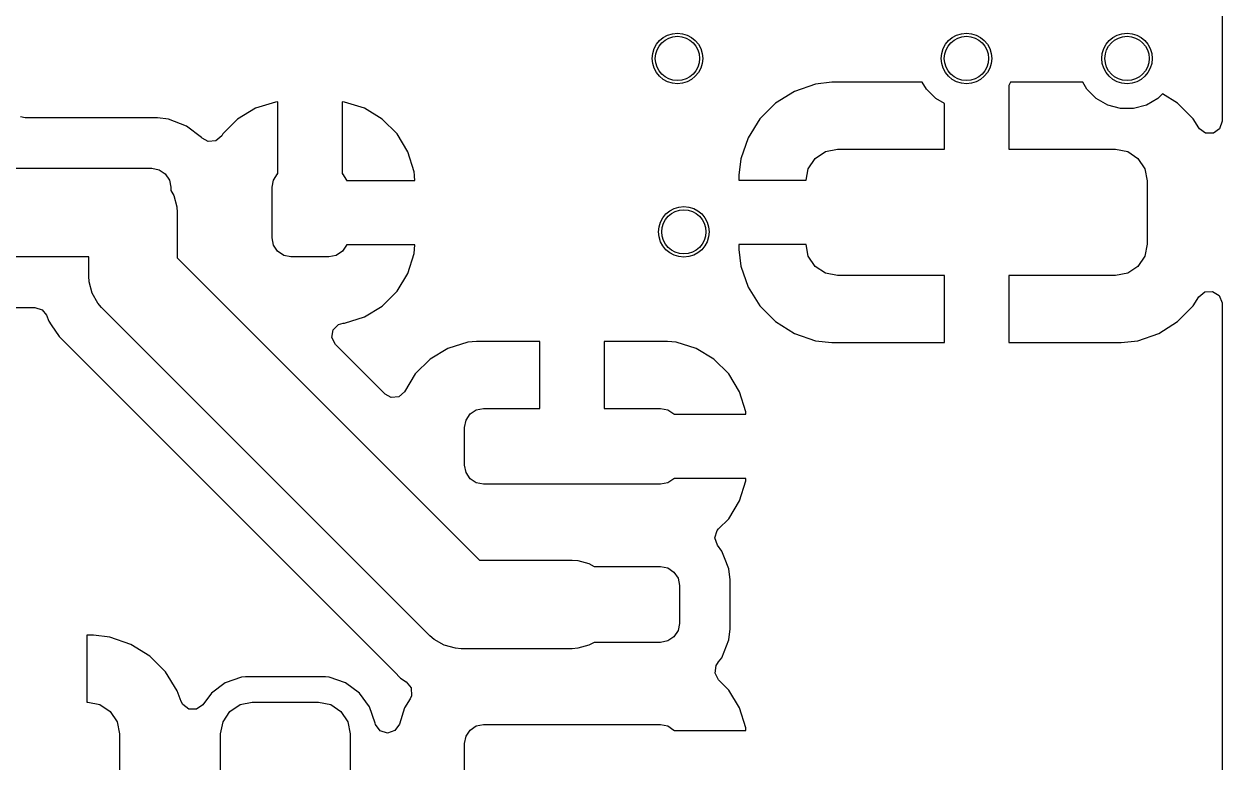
# Model space of a CAD drawing. Extents: x 3.9 to 7.48, y -4.89 to -2.91.
# Drawn here: x 7.1052 to 7.4783, y -4.2566 to -4.0268 of the extents above; entities that cross this region are included whole.
import ezdxf

# ---------------------------------------------------------------- set-up
doc = ezdxf.new("R2010")
doc.units = 0
doc.header["$MEASUREMENT"] = 0
doc.layers.add('BLACK', color=7, linetype='CONTINUOUS')

msp = doc.modelspace()

# ---------------------------------------------------------------- linework, layer by layer
at = {"layer": 'BLACK', "linetype": 'CONTINUOUS'}
for p, q in [((7.47826, -4.01175), (7.47826, -4.0571)), ((7.34511, -4.04778), (7.33925, -4.05147)), ((7.35164, -4.0455), (7.34511, -4.04778)), ((7.35679, -4.04492), (7.35164, -4.0455)), ((7.35164, -4.0455), (7.35164, -4.0455)), ((7.38492, -4.04492), (7.35679, -4.04492)), ((7.38618, -4.0471), (7.38492, -4.04492)), ((7.38909, -4.05001), (7.38618, -4.0471)), ((7.41243, -4.04492), (7.41182, -4.04597)), ((7.41182, -4.04597), (7.41182, -4.06578)), ((7.43492, -4.04492), (7.41243, -4.04492)), ((7.43618, -4.0471), (7.43492, -4.04492)), ((7.43909, -4.05001), (7.43618, -4.0471)), ((7.18347, -4.05112), (7.17726, -4.05305)), ((7.18423, -4.05105), (7.18347, -4.05112)), ((7.18347, -4.05112), (7.18347, -4.05112)), ((7.18423, -4.07341), (7.18423, -4.05105)), ((7.205, -4.05112), (7.20423, -4.05105)), ((7.20423, -4.05105), (7.20423, -4.07341)), ((7.21121, -4.05305), (7.205, -4.05112)), ((7.205, -4.05112), (7.205, -4.05112)), ((7.33925, -4.05147), (7.33436, -4.05636)), ((7.39182, -4.05159), (7.38909, -4.05001)), ((7.39182, -4.06578), (7.39182, -4.05159)), ((7.44265, -4.05207), (7.43909, -4.05001)), ((7.45826, -4.05001), (7.4547, -4.05207)), ((7.45974, -4.04854), (7.45826, -4.05001)), ((7.4644, -4.05147), (7.45974, -4.04854)), ((7.46929, -4.05636), (7.4644, -4.05147)), ((7.4644, -4.05147), (7.4644, -4.05147)), ((7.17726, -4.05305), (7.1717, -4.05641)), ((7.17726, -4.05305), (7.17726, -4.05305)), ((7.21677, -4.05641), (7.21121, -4.05305)), ((7.21121, -4.05305), (7.21121, -4.05305)), ((7.44662, -4.05313), (7.44265, -4.05207)), ((7.45073, -4.05313), (7.44662, -4.05313)), ((7.4547, -4.05207), (7.45073, -4.05313)), ((7.1056, -4.05597), (7.10411, -4.05567)), ((7.14203, -4.05597), (7.1056, -4.05597)), ((7.14672, -4.05597), (7.14203, -4.05597)), ((7.1502, -4.05639), (7.14672, -4.05597)), ((7.14672, -4.05597), (7.14672, -4.05597)), ((7.15574, -4.05857), (7.1502, -4.05639)), ((7.16049, -4.06217), (7.15574, -4.05857)), ((7.15574, -4.05857), (7.15574, -4.05857)), ((7.15574, -4.05857), (7.15574, -4.05857)), ((7.1717, -4.05641), (7.1671, -4.06101)), ((7.22137, -4.06101), (7.21677, -4.05641)), ((7.33436, -4.05636), (7.33067, -4.06222)), ((7.47106, -4.05918), (7.46929, -4.05636)), ((7.47826, -4.0571), (7.47752, -4.0594)), ((7.16065, -4.06234), (7.16049, -4.06217)), ((7.16049, -4.06217), (7.16049, -4.06217)), ((7.16252, -4.06338), (7.16065, -4.06234)), ((7.16675, -4.0616), (7.16492, -4.06317)), ((7.1671, -4.06101), (7.16675, -4.0616)), ((7.1671, -4.06101), (7.1671, -4.06101)), ((7.22473, -4.06657), (7.22137, -4.06101)), ((7.33067, -4.06222), (7.32839, -4.06875)), ((7.47121, -4.0594), (7.47106, -4.05918)), ((7.47316, -4.06081), (7.47121, -4.0594)), ((7.47557, -4.06081), (7.47316, -4.06081)), ((7.47752, -4.0594), (7.47557, -4.06081)), ((7.16492, -4.06317), (7.16252, -4.06338)), ((7.22667, -4.07278), (7.22473, -4.06657)), ((7.22473, -4.06657), (7.22473, -4.06657)), ((7.35156, -4.06867), (7.35475, -4.06653)), ((7.35475, -4.06653), (7.35852, -4.06578)), ((7.35852, -4.06578), (7.39182, -4.06578)), ((7.41182, -4.06578), (7.44513, -4.06578)), ((7.44513, -4.06578), (7.4489, -4.06653)), ((7.4489, -4.06653), (7.45209, -4.06867)), ((7.32839, -4.06875), (7.32781, -4.0739)), ((7.32839, -4.06875), (7.32839, -4.06875)), ((7.34942, -4.07186), (7.35156, -4.06867)), ((7.45209, -4.06867), (7.45422, -4.07186)), ((7.10065, -4.07174), (7.13912, -4.07174)), ((7.13912, -4.07174), (7.14502, -4.07174)), ((7.14502, -4.07174), (7.14728, -4.07219)), ((7.14728, -4.07219), (7.1492, -4.07347)), ((7.1492, -4.07347), (7.15048, -4.07538)), ((7.18287, -4.07538), (7.18415, -4.07347)), ((7.18415, -4.07347), (7.18423, -4.07341)), ((7.20423, -4.07341), (7.20432, -4.07347)), ((7.20432, -4.07347), (7.2056, -4.07538)), ((7.22667, -4.07278), (7.22667, -4.07278)), ((7.22677, -4.0739), (7.22667, -4.07278)), ((7.22679, -4.07415), (7.22677, -4.0739)), ((7.32781, -4.0739), (7.32781, -4.07547)), ((7.34871, -4.07547), (7.34942, -4.07186)), ((7.45422, -4.07186), (7.45497, -4.07563)), ((7.15048, -4.07538), (7.15093, -4.07764)), ((7.15093, -4.07764), (7.15093, -4.07865)), ((7.18242, -4.07764), (7.18287, -4.07538)), ((7.18242, -4.09339), (7.18242, -4.07764)), ((7.2056, -4.07538), (7.20562, -4.07552)), ((7.20562, -4.07552), (7.22691, -4.07552)), ((7.22691, -4.07548), (7.22679, -4.07415)), ((7.22679, -4.07415), (7.22679, -4.07415)), ((7.22691, -4.07552), (7.22691, -4.07548)), ((7.22691, -4.07548), (7.22691, -4.07548)), ((7.22691, -4.07552), (7.22691, -4.07552)), ((7.32781, -4.07547), (7.32781, -4.07547)), ((7.32781, -4.07547), (7.34871, -4.07547)), ((7.45497, -4.07563), (7.45497, -4.09531)), ((7.15093, -4.07865), (7.15185, -4.08024)), ((7.15185, -4.08024), (7.15278, -4.08372)), ((7.15278, -4.08372), (7.1529, -4.08552)), ((7.1529, -4.08552), (7.1529, -4.09961)), ((7.18287, -4.09565), (7.18242, -4.09339)), ((7.18415, -4.09757), (7.18287, -4.09565)), ((7.2056, -4.09565), (7.20432, -4.09757)), ((7.20562, -4.09552), (7.2056, -4.09565)), ((7.22691, -4.09552), (7.20562, -4.09552)), ((7.22667, -4.09825), (7.22691, -4.09555)), ((7.22691, -4.09555), (7.22691, -4.09552)), ((7.22691, -4.09552), (7.22691, -4.09552)), ((7.22691, -4.09555), (7.22691, -4.09555)), ((7.32781, -4.09547), (7.32781, -4.09704)), ((7.34871, -4.09547), (7.32781, -4.09547)), ((7.32781, -4.09547), (7.32781, -4.09547)), ((7.34942, -4.09908), (7.34871, -4.09547)), ((7.45497, -4.09531), (7.45422, -4.09908)), ((7.12534, -4.0993), (7.09803, -4.0993)), ((7.12534, -4.10532), (7.12534, -4.0993)), ((7.1529, -4.09961), (7.24702, -4.19374)), ((7.18607, -4.09885), (7.18415, -4.09757)), ((7.18833, -4.0993), (7.18607, -4.09885)), ((7.20014, -4.0993), (7.18833, -4.0993)), ((7.2024, -4.09885), (7.20014, -4.0993)), ((7.20432, -4.09757), (7.2024, -4.09885)), ((7.22473, -4.10446), (7.22667, -4.09825)), ((7.22667, -4.09825), (7.22667, -4.09825)), ((7.32781, -4.09704), (7.32839, -4.10219)), ((7.35156, -4.10227), (7.34942, -4.09908)), ((7.45422, -4.09908), (7.45209, -4.10227)), ((7.32839, -4.10219), (7.32839, -4.10219)), ((7.32839, -4.10219), (7.33067, -4.10872)), ((7.35475, -4.10441), (7.35156, -4.10227)), ((7.45209, -4.10227), (7.4489, -4.10441)), ((7.12545, -4.10712), (7.12534, -4.10532)), ((7.12639, -4.11059), (7.12545, -4.10712)), ((7.22137, -4.11002), (7.22473, -4.10446)), ((7.22473, -4.10446), (7.22473, -4.10446)), ((7.35852, -4.10515), (7.35475, -4.10441)), ((7.39182, -4.10515), (7.35852, -4.10515)), ((7.39182, -4.12602), (7.39182, -4.10515)), ((7.44513, -4.10515), (7.41182, -4.10515)), ((7.41182, -4.10515), (7.41182, -4.12602)), ((7.4489, -4.10441), (7.44513, -4.10515)), ((7.12818, -4.11371), (7.12639, -4.11059)), ((7.21677, -4.11462), (7.22137, -4.11002)), ((7.33067, -4.10872), (7.33436, -4.11458)), ((7.47106, -4.11176), (7.47291, -4.11022)), ((7.47291, -4.11022), (7.47532, -4.11006)), ((7.47532, -4.11006), (7.47736, -4.11134)), ((7.47736, -4.11134), (7.47825, -4.11357)), ((7.10157, -4.11506), (7.10857, -4.11506)), ((7.10857, -4.11506), (7.11086, -4.11581)), ((7.12937, -4.11506), (7.12818, -4.11371)), ((7.23157, -4.21726), (7.12937, -4.11506)), ((7.21121, -4.11798), (7.21677, -4.11462)), ((7.33436, -4.11458), (7.33925, -4.11947)), ((7.4644, -4.11947), (7.46929, -4.11458)), ((7.46929, -4.11458), (7.47106, -4.11176)), ((7.46929, -4.11458), (7.46929, -4.11458)), ((7.47825, -4.11357), (7.47826, -4.11383)), ((7.47826, -4.11383), (7.47826, -4.3012)), ((7.11086, -4.11581), (7.11217, -4.11747)), ((7.11217, -4.11747), (7.11293, -4.11931)), ((7.205, -4.11992), (7.21121, -4.11798)), ((7.21121, -4.11798), (7.21121, -4.11798)), ((7.11293, -4.11931), (7.1137, -4.12047)), ((7.1137, -4.12047), (7.1137, -4.12047)), ((7.1137, -4.12047), (7.11616, -4.12415)), ((7.20108, -4.12445), (7.20146, -4.12207)), ((7.20146, -4.12207), (7.20316, -4.12036)), ((7.20316, -4.12036), (7.20458, -4.11996)), ((7.20458, -4.11996), (7.205, -4.11992)), ((7.205, -4.11992), (7.205, -4.11992)), ((7.33925, -4.11947), (7.33925, -4.11947)), ((7.33925, -4.11947), (7.34511, -4.12315)), ((7.45854, -4.12315), (7.4644, -4.11947)), ((7.11616, -4.12415), (7.11616, -4.12415)), ((7.11616, -4.12415), (7.11616, -4.12415)), ((7.11616, -4.12415), (7.21836, -4.22635)), ((7.20218, -4.12659), (7.20108, -4.12445)), ((7.24342, -4.12587), (7.23721, -4.12781)), ((7.24612, -4.12563), (7.24342, -4.12587)), ((7.24342, -4.12587), (7.24342, -4.12587)), ((7.26584, -4.12563), (7.24612, -4.12563)), ((7.26584, -4.14649), (7.26584, -4.12563)), ((7.26584, -4.12563), (7.26584, -4.12563)), ((7.30556, -4.12563), (7.28584, -4.12563)), ((7.28584, -4.12563), (7.28584, -4.12563)), ((7.28584, -4.12563), (7.28584, -4.14649)), ((7.30826, -4.12587), (7.30556, -4.12563)), ((7.31447, -4.12781), (7.30826, -4.12587)), ((7.30826, -4.12587), (7.30826, -4.12587)), ((7.34511, -4.12315), (7.35164, -4.12544)), ((7.35164, -4.12544), (7.35164, -4.12544)), ((7.35164, -4.12544), (7.35679, -4.12602)), ((7.35679, -4.12602), (7.35679, -4.12602)), ((7.35679, -4.12602), (7.39182, -4.12602)), ((7.39182, -4.12602), (7.39182, -4.12602)), ((7.41182, -4.12602), (7.41182, -4.12602)), ((7.41182, -4.12602), (7.44686, -4.12602)), ((7.44686, -4.12602), (7.45201, -4.12544)), ((7.44686, -4.12602), (7.44686, -4.12602)), ((7.45201, -4.12544), (7.45854, -4.12315)), ((7.45201, -4.12544), (7.45201, -4.12544)), ((7.21762, -4.14203), (7.20218, -4.12659)), ((7.23721, -4.12781), (7.23165, -4.13117)), ((7.23721, -4.12781), (7.23721, -4.12781)), ((7.32003, -4.13117), (7.31447, -4.12781)), ((7.31447, -4.12781), (7.31447, -4.12781)), ((7.23165, -4.13117), (7.22705, -4.13577)), ((7.32463, -4.13577), (7.32003, -4.13117)), ((7.22705, -4.13577), (7.22371, -4.1413)), ((7.32799, -4.14133), (7.32463, -4.13577)), ((7.21949, -4.14307), (7.21762, -4.14203)), ((7.22189, -4.14287), (7.21949, -4.14307)), ((7.22371, -4.1413), (7.22189, -4.14287)), ((7.32993, -4.14754), (7.32799, -4.14133)), ((7.32799, -4.14133), (7.32799, -4.14133)), ((7.24283, -4.15014), (7.24411, -4.14822)), ((7.24411, -4.14822), (7.24602, -4.14694)), ((7.24602, -4.14694), (7.24828, -4.14649)), ((7.24828, -4.14649), (7.26584, -4.14649)), ((7.28584, -4.14649), (7.3034, -4.14649)), ((7.3034, -4.14649), (7.30566, -4.14694)), ((7.30566, -4.14694), (7.30758, -4.14822)), ((7.30758, -4.14822), (7.30763, -4.1483)), ((7.30763, -4.1483), (7.33, -4.1483)), ((7.33, -4.1483), (7.32993, -4.14754)), ((7.32993, -4.14754), (7.32993, -4.14754)), ((7.24238, -4.1524), (7.24283, -4.15014)), ((7.24238, -4.16421), (7.24238, -4.1524)), ((7.24283, -4.16647), (7.24238, -4.16421)), ((7.24411, -4.16839), (7.24283, -4.16647)), ((7.24602, -4.16967), (7.24411, -4.16839)), ((7.24828, -4.17012), (7.24602, -4.16967)), ((7.3034, -4.17012), (7.24828, -4.17012)), ((7.30566, -4.16967), (7.3034, -4.17012)), ((7.30758, -4.16839), (7.30566, -4.16967)), ((7.30763, -4.1683), (7.30758, -4.16839)), ((7.33, -4.1683), (7.30763, -4.1683)), ((7.32799, -4.17528), (7.32993, -4.16907)), ((7.32993, -4.16907), (7.33, -4.1683)), ((7.32993, -4.16907), (7.32993, -4.16907)), ((7.32463, -4.18084), (7.32799, -4.17528)), ((7.32799, -4.17528), (7.32799, -4.17528)), ((7.32147, -4.184), (7.32463, -4.18084)), ((7.32463, -4.18084), (7.32463, -4.18084)), ((7.32033, -4.18684), (7.32103, -4.18453)), ((7.32103, -4.18453), (7.32147, -4.184)), ((7.32112, -4.18911), (7.32033, -4.18684)), ((7.32247, -4.19089), (7.32112, -4.18911)), ((7.32331, -4.19302), (7.32247, -4.19089)), ((7.32247, -4.19089), (7.32247, -4.19089)), ((7.32247, -4.19089), (7.32247, -4.19089)), ((7.32465, -4.19643), (7.32331, -4.19302)), ((7.24702, -4.19374), (7.27584, -4.19374)), ((7.27584, -4.19374), (7.27764, -4.19386)), ((7.27764, -4.19386), (7.28111, -4.19479)), ((7.28111, -4.19479), (7.28271, -4.19571)), ((7.28271, -4.19571), (7.3034, -4.19571)), ((7.3034, -4.19571), (7.30566, -4.19616)), ((7.30566, -4.19616), (7.30758, -4.19744)), ((7.32507, -4.19991), (7.32465, -4.19643)), ((7.30758, -4.19744), (7.30886, -4.19935)), ((7.30886, -4.19935), (7.3093, -4.20161)), ((7.32507, -4.21512), (7.32507, -4.19991)), ((7.3093, -4.20161), (7.3093, -4.21342)), ((7.30886, -4.21568), (7.30758, -4.2176)), ((7.3093, -4.21342), (7.30886, -4.21568)), ((7.32465, -4.2186), (7.32507, -4.21512)), ((7.12681, -4.21709), (7.12475, -4.21709)), ((7.12475, -4.21709), (7.12475, -4.21709)), ((7.12475, -4.21709), (7.12475, -4.23796)), ((7.13196, -4.21767), (7.12681, -4.21709)), ((7.13849, -4.21996), (7.13196, -4.21767)), ((7.13196, -4.21767), (7.13196, -4.21767)), ((7.23293, -4.21845), (7.23157, -4.21726)), ((7.23604, -4.22025), (7.23293, -4.21845)), ((7.28271, -4.21933), (7.28111, -4.22025)), ((7.3034, -4.21933), (7.28271, -4.21933)), ((7.30566, -4.21888), (7.3034, -4.21933)), ((7.30758, -4.2176), (7.30566, -4.21888)), ((7.32247, -4.22414), (7.32465, -4.2186)), ((7.14435, -4.22364), (7.13849, -4.21996)), ((7.23952, -4.22118), (7.23604, -4.22025)), ((7.24131, -4.2213), (7.23952, -4.22118)), ((7.27584, -4.2213), (7.24131, -4.2213)), ((7.27764, -4.22118), (7.27584, -4.2213)), ((7.28111, -4.22025), (7.27764, -4.22118)), ((7.14925, -4.22853), (7.14435, -4.22364)), ((7.14435, -4.22364), (7.14435, -4.22364)), ((7.21836, -4.22635), (7.21836, -4.22635)), ((7.21836, -4.22635), (7.22053, -4.22852)), ((7.32038, -4.22889), (7.32075, -4.22651)), ((7.32075, -4.22651), (7.32112, -4.22592)), ((7.32112, -4.22592), (7.32147, -4.22545)), ((7.32147, -4.22545), (7.32247, -4.22414)), ((7.15293, -4.23439), (7.14925, -4.22853)), ((7.17293, -4.23018), (7.16788, -4.23194)), ((7.17413, -4.23006), (7.17293, -4.23018)), ((7.17293, -4.23018), (7.17293, -4.23018)), ((7.19907, -4.23006), (7.17413, -4.23006)), ((7.17413, -4.23006), (7.17413, -4.23006)), ((7.20027, -4.23018), (7.19907, -4.23006)), ((7.19907, -4.23006), (7.19907, -4.23006)), ((7.20532, -4.23194), (7.20027, -4.23018)), ((7.20027, -4.23018), (7.20027, -4.23018)), ((7.22053, -4.22852), (7.22248, -4.23047)), ((7.22248, -4.23047), (7.22424, -4.23165)), ((7.32147, -4.23103), (7.32038, -4.22889)), ((7.15409, -4.23772), (7.15293, -4.23439)), ((7.16788, -4.23194), (7.16358, -4.23512)), ((7.20962, -4.23512), (7.20532, -4.23194)), ((7.22424, -4.23165), (7.22573, -4.23354)), ((7.22573, -4.23354), (7.22583, -4.23594)), ((7.32463, -4.23419), (7.32147, -4.23103)), ((7.32799, -4.23976), (7.32463, -4.23419)), ((7.12475, -4.23796), (7.12508, -4.23796)), ((7.12508, -4.23796), (7.12885, -4.23871)), ((7.1546, -4.2387), (7.15409, -4.23772)), ((7.16358, -4.23512), (7.16091, -4.23874)), ((7.16358, -4.23512), (7.16358, -4.23512)), ((7.1725, -4.23871), (7.17627, -4.23796)), ((7.17627, -4.23796), (7.19693, -4.23796)), ((7.19693, -4.23796), (7.2007, -4.23871)), ((7.21276, -4.23937), (7.20962, -4.23512)), ((7.20962, -4.23512), (7.20962, -4.23512)), ((7.20962, -4.23512), (7.20962, -4.23512)), ((7.20962, -4.23512), (7.20962, -4.23512)), ((7.20962, -4.23512), (7.20962, -4.23512)), ((7.22541, -4.2369), (7.22369, -4.23976)), ((7.22583, -4.23594), (7.22541, -4.2369)), ((7.12885, -4.23871), (7.13204, -4.24084)), ((7.13204, -4.24084), (7.13418, -4.24403)), ((7.15654, -4.24013), (7.1546, -4.2387)), ((7.15895, -4.24015), (7.15654, -4.24013)), ((7.16091, -4.23874), (7.15895, -4.24015)), ((7.16717, -4.24403), (7.16931, -4.24084)), ((7.16931, -4.24084), (7.1725, -4.23871)), ((7.2007, -4.23871), (7.20389, -4.24084)), ((7.20389, -4.24084), (7.20603, -4.24403)), ((7.21279, -4.23942), (7.21276, -4.23937)), ((7.21456, -4.24447), (7.21279, -4.23942)), ((7.22369, -4.23976), (7.2221, -4.24485)), ((7.22369, -4.23976), (7.22369, -4.23976)), ((7.32993, -4.24596), (7.32799, -4.23976)), ((7.32799, -4.23976), (7.32799, -4.23976)), ((7.13418, -4.24403), (7.13493, -4.2478)), ((7.16642, -4.2478), (7.16717, -4.24403)), ((7.20603, -4.24403), (7.20678, -4.2478)), ((7.21457, -4.24452), (7.21456, -4.24447)), ((7.21456, -4.24447), (7.21456, -4.24447)), ((7.21469, -4.24494), (7.21457, -4.24452)), ((7.21613, -4.24687), (7.21469, -4.24494)), ((7.2221, -4.24485), (7.22071, -4.24682)), ((7.24411, -4.24665), (7.24602, -4.24537)), ((7.24602, -4.24537), (7.24828, -4.24492)), ((7.24828, -4.24492), (7.3034, -4.24492)), ((7.3034, -4.24492), (7.30566, -4.24537)), ((7.30566, -4.24537), (7.30758, -4.24665)), ((7.13493, -4.2478), (7.13493, -4.28323)), ((7.16642, -4.28323), (7.16642, -4.2478)), ((7.20678, -4.2478), (7.20678, -4.28323)), ((7.21843, -4.24759), (7.21613, -4.24687)), ((7.22071, -4.24682), (7.21843, -4.24759)), ((7.24238, -4.25082), (7.24283, -4.24856)), ((7.24283, -4.24856), (7.24411, -4.24665)), ((7.30758, -4.24665), (7.30763, -4.24673)), ((7.30763, -4.24673), (7.33, -4.24673)), ((7.33, -4.24673), (7.32993, -4.24596)), ((7.32993, -4.24596), (7.32993, -4.24596)), ((7.24238, -4.26263), (7.24238, -4.25082))]:
    msp.add_line(p, q, dxfattribs=at)
at = {"layer": 'BLACK'}
for centre in [(7.30867, -4.03752), (7.39867, -4.03752), (7.44867, -4.03752), (7.31067, -4.09152)]:
    msp.add_circle(centre, 0.00787, dxfattribs=at)
at = {"layer": 'WHITE'}
for centre in [(7.30867, -4.03752), (7.39867, -4.03752), (7.44867, -4.03752), (7.31067, -4.09152)]:
    msp.add_circle(centre, 0.00689, dxfattribs=at)

doc.saveas('drawing.dxf')
